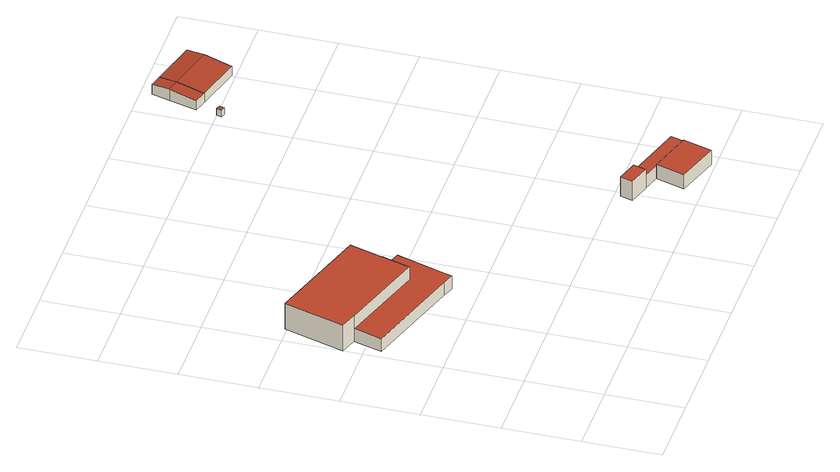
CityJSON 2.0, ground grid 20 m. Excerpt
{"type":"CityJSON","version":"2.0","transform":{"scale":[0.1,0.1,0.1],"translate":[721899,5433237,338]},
"CityObjects":{
"building1":{"type":"Building","attributes":{"Gemeindeschluessel":"09362000","HoeheDach":"345.920","HoeheGrund":"338.420","Methode":"2000","NiedrigsteTraufeDesGebaeudes":"342.220","Geometrietyp2DReferenz":"3000","measuredHeight":7.5,"function":"31001_3020","roofType":"1000","storeysAboveGround":2},"geometry":[{"type":"Solid","lod":"2","boundaries":[[[[0,1,2,3,4,5,6,7]],[[8,9,10,4,3,11]],[[11,3,2,12]],[[13,7,6,14,15,16]],[[12,2,1,17]],[[18,0,7,13]],[[19,20,9,8]],[[5,21,14,6]],[[4,10,21,5]],[[15,14,21,10,9,20,22,23]],[[16,15,23,24]],[[24,23,22,25]],[[25,22,20,19]],[[8,11,12,17,18,13,16,24,25,19]],[[17,1,0,18]]]],"semantics":{"surfaces":[{"type":"RoofSurface","Dachneigung":"90.000","Dachorientierung":"-1.000","Flaeche":"286.412","Z_MAX":"3.800","Z_MAX_ASL":"342.220","Z_MIN":"3.800","Z_MIN_ASL":"342.220"},{"type":"WallSurface","Flaeche":"27.061","Z_MAX":"7.500","Z_MAX_ASL":"345.920","Z_MIN":"0.000","Z_MIN_ASL":"338.420"},{"type":"WallSurface","Flaeche":"46.884","Z_MAX":"3.800","Z_MAX_ASL":"342.220","Z_MIN":"0.000","Z_MIN_ASL":"338.420"},{"type":"WallSurface","Flaeche":"30.155","Z_MAX":"7.500","Z_MAX_ASL":"345.920","Z_MIN":"0.000","Z_MIN_ASL":"338.420"},{"type":"WallSurface","Flaeche":"11.754","Z_MAX":"3.800","Z_MAX_ASL":"342.220","Z_MIN":"0.000","Z_MIN_ASL":"338.420"},{"type":"WallSurface","Flaeche":"103.611","Z_MAX":"3.800","Z_MAX_ASL":"342.220","Z_MIN":"0.000","Z_MIN_ASL":"338.420"},{"type":"WallSurface","Flaeche":"66.611","Z_MAX":"7.500","Z_MAX_ASL":"345.920","Z_MIN":"0.000","Z_MIN_ASL":"338.420"},{"type":"WallSurface","Flaeche":"88.090","Z_MAX":"7.500","Z_MAX_ASL":"345.920","Z_MIN":"3.800","Z_MIN_ASL":"342.220"},{"type":"WallSurface","Flaeche":"28.863","Z_MAX":"7.500","Z_MAX_ASL":"345.920","Z_MIN":"3.800","Z_MIN_ASL":"342.220"},{"type":"RoofSurface","Dachneigung":"90.000","Dachorientierung":"-1.000","Flaeche":"474.088","Z_MAX":"7.500","Z_MAX_ASL":"345.920","Z_MIN":"7.500","Z_MIN_ASL":"345.920"},{"type":"WallSurface","Flaeche":"35.583","Z_MAX":"7.500","Z_MAX_ASL":"345.920","Z_MIN":"0.000","Z_MIN_ASL":"338.420"},{"type":"WallSurface","Flaeche":"123.848","Z_MAX":"7.500","Z_MAX_ASL":"345.920","Z_MIN":"0.000","Z_MIN_ASL":"338.420"},{"type":"WallSurface","Flaeche":"213.013","Z_MAX":"7.500","Z_MAX_ASL":"345.920","Z_MIN":"0.000","Z_MIN_ASL":"338.420"},{"type":"GroundSurface","Flaeche":"760.500","Z_MAX":"0.000","Z_MAX_ASL":"338.420","Z_MIN":"0.000","Z_MIN_ASL":"338.420"},{"type":"WallSurface","Flaeche":"12.740","Z_MAX":"3.800","Z_MAX_ASL":"342.220","Z_MIN":"0.000","Z_MIN_ASL":"338.420"}],"values":[[0,1,2,3,4,5,6,7,8,9,10,11,12,13,14]]}}]},
"building2":{"type":"Building","attributes":{"Gemeindeschluessel":"09362000","HoeheDach":"345.303","HoeheGrund":"339.803","Methode":"1000","NiedrigsteTraufeDesGebaeudes":"345.303","Geometrietyp2DReferenz":"3000","measuredHeight":5.5,"function":"51009_1610","roofType":"1000"},"geometry":[{"type":"Solid","lod":"2","boundaries":[[[[26,27,28,29]],[[30,26,29,31]],[[32,28,27,33]],[[31,29,28,32]],[[32,33,30,31]],[[33,27,26,30]]]],"semantics":{"surfaces":[{"type":"RoofSurface","Dachneigung":"90.000","Dachorientierung":"-1.000","Flaeche":"20.652","Z_MAX":"5.500","Z_MAX_ASL":"345.303","Z_MIN":"5.500","Z_MIN_ASL":"345.303"},{"type":"WallSurface","Flaeche":"32.346","Z_MAX":"5.500","Z_MAX_ASL":"345.303","Z_MIN":"0.000","Z_MIN_ASL":"339.803"},{"type":"WallSurface","Flaeche":"32.479","Z_MAX":"5.500","Z_MAX_ASL":"345.303","Z_MIN":"0.000","Z_MIN_ASL":"339.803"},{"type":"WallSurface","Flaeche":"19.398","Z_MAX":"5.500","Z_MAX_ASL":"345.303","Z_MIN":"0.000","Z_MIN_ASL":"339.803"},{"type":"GroundSurface","Flaeche":"20.652","Z_MAX":"0.000","Z_MAX_ASL":"339.803","Z_MIN":"0.000","Z_MIN_ASL":"339.803"},{"type":"WallSurface","Flaeche":"19.151","Z_MAX":"5.500","Z_MAX_ASL":"345.303","Z_MIN":"0.000","Z_MIN_ASL":"339.803"}],"values":[[0,1,2,3,4,5]]}}]},
"building3":{"type":"Building","attributes":{"Gemeindeschluessel":"09362000","HoeheDach":"343.980","HoeheGrund":"339.880","Methode":"2000","NiedrigsteTraufeDesGebaeudes":"343.980","Geometrietyp2DReferenz":"3000","measuredHeight":4.1,"function":"51009_1610","roofType":"1000"},"geometry":[{"type":"Solid","lod":"2","boundaries":[[[[34,35,36,37]],[[35,38,39,36]],[[40,38,35,34]],[[37,36,39,41]],[[37,41,40,34]],[[41,39,38,40]]]],"semantics":{"surfaces":[{"type":"WallSurface","Flaeche":"49.207","Z_MAX":"4.100","Z_MAX_ASL":"343.980","Z_MIN":"0.000","Z_MIN_ASL":"339.880"},{"type":"RoofSurface","Dachneigung":"90.000","Dachorientierung":"-1.000","Flaeche":"94.929","Z_MAX":"4.100","Z_MAX_ASL":"343.980","Z_MIN":"4.100","Z_MIN_ASL":"343.980"},{"type":"WallSurface","Flaeche":"32.423","Z_MAX":"4.100","Z_MAX_ASL":"343.980","Z_MIN":"0.000","Z_MIN_ASL":"339.880"},{"type":"WallSurface","Flaeche":"32.411","Z_MAX":"4.100","Z_MAX_ASL":"343.980","Z_MIN":"0.000","Z_MIN_ASL":"339.880"},{"type":"GroundSurface","Flaeche":"94.929","Z_MAX":"0.000","Z_MAX_ASL":"339.880","Z_MIN":"0.000","Z_MIN_ASL":"339.880"},{"type":"WallSurface","Flaeche":"49.246","Z_MAX":"4.100","Z_MAX_ASL":"343.980","Z_MIN":"0.000","Z_MIN_ASL":"339.880"}],"values":[[0,1,2,3,4,5]]}}]},
"building4":{"type":"Building","attributes":{"Gemeindeschluessel":"09362000","HoeheDach":"343.551","HoeheGrund":"339.851","Methode":"1000","NiedrigsteTraufeDesGebaeudes":"343.551","Geometrietyp2DReferenz":"3000","measuredHeight":3.7,"function":"51009_1610","roofType":"1000"},"geometry":[{"type":"Solid","lod":"2","boundaries":[[[[40,42,43,41]],[[40,41,44,45,46]],[[47,43,42,48,49]],[[41,43,47,44]],[[44,47,49,45]],[[46,48,42,40]],[[45,49,48,46]]]],"semantics":{"surfaces":[{"type":"WallSurface","Flaeche":"44.442","Z_MAX":"3.700","Z_MAX_ASL":"343.551","Z_MIN":"0.000","Z_MIN_ASL":"339.851"},{"type":"GroundSurface","Flaeche":"58.052","Z_MAX":"0.000","Z_MAX_ASL":"339.851","Z_MIN":"0.000","Z_MIN_ASL":"339.851"},{"type":"RoofSurface","Dachneigung":"90.000","Dachorientierung":"-1.000","Flaeche":"58.052","Z_MAX":"3.700","Z_MAX_ASL":"343.551","Z_MIN":"3.700","Z_MIN_ASL":"343.551"},{"type":"WallSurface","Flaeche":"16.777","Z_MAX":"3.700","Z_MAX_ASL":"343.551","Z_MIN":"0.000","Z_MIN_ASL":"339.851"},{"type":"WallSurface","Flaeche":"13.049","Z_MAX":"3.700","Z_MAX_ASL":"343.551","Z_MIN":"0.000","Z_MIN_ASL":"339.851"},{"type":"WallSurface","Flaeche":"13.038","Z_MAX":"3.700","Z_MAX_ASL":"343.551","Z_MIN":"0.000","Z_MIN_ASL":"339.851"},{"type":"WallSurface","Flaeche":"61.183","Z_MAX":"3.700","Z_MAX_ASL":"343.551","Z_MIN":"0.000","Z_MIN_ASL":"339.851"}],"values":[[0,1,2,3,4,5,6]]}}]},
"building5":{"type":"Building","attributes":{"Gemeindeschluessel":"09362000","HoeheDach":"340.800","HoeheGrund":"338.918","Methode":"9999","NiedrigsteTraufeDesGebaeudes":"340.800","Geometrietyp2DReferenz":"3000","measuredHeight":1.88,"function":"31001_2000","roofType":"9999"},"geometry":[{"type":"Solid","lod":"2","boundaries":[[[[50,51,52,53]],[[50,53,54,55]],[[53,52,56,54]],[[57,56,52,51]],[[54,56,57,55]],[[55,57,51,50]]]],"semantics":{"surfaces":[{"type":"WallSurface","Flaeche":"2.741","Z_MAX":"1.882","Z_MAX_ASL":"340.800","Z_MIN":"0.002","Z_MIN_ASL":"338.920"},{"type":"GroundSurface","Flaeche":"1.822","Z_MAX":"0.002","Z_MAX_ASL":"338.920","Z_MIN":"0.002","Z_MIN_ASL":"338.920"},{"type":"WallSurface","Flaeche":"2.343","Z_MAX":"1.882","Z_MAX_ASL":"340.800","Z_MIN":"0.002","Z_MIN_ASL":"338.920"},{"type":"RoofSurface","Dachneigung":"90.000","Dachorientierung":"-1.000","Flaeche":"1.822","Z_MAX":"1.882","Z_MAX_ASL":"340.800","Z_MIN":"1.882","Z_MIN_ASL":"340.800"},{"type":"WallSurface","Flaeche":"2.735","Z_MAX":"1.882","Z_MAX_ASL":"340.800","Z_MIN":"0.002","Z_MIN_ASL":"338.920"},{"type":"WallSurface","Flaeche":"2.361","Z_MAX":"1.882","Z_MAX_ASL":"340.800","Z_MIN":"0.002","Z_MIN_ASL":"338.920"}],"values":[[0,1,2,3,4,5]]}}]},
"building6":{"type":"Building","attributes":{"Gemeindeschluessel":"09362000","HoeheDach":"342.710","HoeheGrund":"339.492","Methode":"2000","NiedrigsteTraufeDesGebaeudes":"342.069","Geometrietyp2DReferenz":"3000","measuredHeight":3.22,"function":"31001_2000","roofType":"3100"},"geometry":[{"type":"Solid","lod":"2","boundaries":[[[[58,59,60,61]],[[59,58,62,63]],[[63,64,65,66,67,60,59]],[[68,69,70,71]],[[72,73,62,58,61,74,68,71]],[[74,67,66,69,68]],[[73,64,63,62]],[[72,75,65,64,73]],[[61,60,67,74]],[[66,65,75,70,69]],[[71,70,75,72]]]],"semantics":{"surfaces":[{"type":"WallSurface","Flaeche":"9.154","Z_MAX":"2.578","Z_MAX_ASL":"342.070","Z_MIN":"0.000","Z_MIN_ASL":"339.492"},{"type":"WallSurface","Flaeche":"0.451","Z_MAX":"2.592","Z_MAX_ASL":"342.084","Z_MIN":"0.000","Z_MIN_ASL":"339.492"},{"type":"RoofSurface","Dachneigung":"85.201","Dachorientierung":"197.464","Flaeche":"27.081","Z_MAX":"3.218","Z_MAX_ASL":"342.710","Z_MIN":"2.577","Z_MIN_ASL":"342.069"},{"type":"WallSurface","Flaeche":"9.956","Z_MAX":"2.822","Z_MAX_ASL":"342.314","Z_MIN":"0.000","Z_MIN_ASL":"339.492"},{"type":"GroundSurface","Flaeche":"43.940","Z_MAX":"0.000","Z_MAX_ASL":"339.492","Z_MIN":"0.000","Z_MIN_ASL":"339.492"},{"type":"WallSurface","Flaeche":"14.978","Z_MAX":"3.218","Z_MAX_ASL":"342.710","Z_MIN":"0.000","Z_MIN_ASL":"339.492"},{"type":"WallSurface","Flaeche":"21.557","Z_MAX":"3.215","Z_MAX_ASL":"342.707","Z_MIN":"0.000","Z_MIN_ASL":"339.492"},{"type":"WallSurface","Flaeche":"0.561","Z_MAX":"3.218","Z_MAX_ASL":"342.710","Z_MIN":"0.000","Z_MIN_ASL":"339.492"},{"type":"WallSurface","Flaeche":"21.431","Z_MAX":"3.199","Z_MAX_ASL":"342.691","Z_MIN":"0.000","Z_MIN_ASL":"339.492"},{"type":"RoofSurface","Dachneigung":"85.209","Dachorientierung":"17.398","Flaeche":"17.014","Z_MAX":"3.218","Z_MAX_ASL":"342.710","Z_MIN":"2.808","Z_MIN_ASL":"342.300"},{"type":"WallSurface","Flaeche":"14.300","Z_MAX":"3.207","Z_MAX_ASL":"342.699","Z_MIN":"0.000","Z_MIN_ASL":"339.492"}],"values":[[0,1,2,3,4,5,6,7,8,9,10]]}}]},
"building7":{"type":"Building","attributes":{"Gemeindeschluessel":"09362000","HoeheDach":"342.710","HoeheGrund":"339.500","Methode":"2000","NiedrigsteTraufeDesGebaeudes":"342.081","Geometrietyp2DReferenz":"3000","measuredHeight":3.21,"function":"31001_3000","roofType":"3100"},"address":[{"Country":"Germany","Locality":"Regensburg","ThoroughfareName":"Am Pflanzgarten 16"}],"geometry":[{"type":"Solid","lod":"2","boundaries":[[[[64,76,59,77,78,79]],[[58,59,76,80]],[[77,81,82,83,78]],[[72,75,70,71]],[[71,70,84,85]],[[78,83,84,70,75,79]],[[85,84,83,82]],[[81,77,59,58]],[[72,73,64,79,75]],[[64,73,80,76]],[[81,58,80,73,72,71,85,82]]]],"semantics":{"surfaces":[{"type":"RoofSurface","Dachneigung":"85.330","Dachorientierung":"194.805","Flaeche":"99.527","Z_MAX":"3.210","Z_MAX_ASL":"342.710","Z_MIN":"2.581","Z_MIN_ASL":"342.081"},{"type":"WallSurface","Flaeche":"0.457","Z_MAX":"2.597","Z_MAX_ASL":"342.097","Z_MIN":"0.000","Z_MIN_ASL":"339.500"},{"type":"WallSurface","Flaeche":"22.547","Z_MAX":"3.210","Z_MAX_ASL":"342.710","Z_MIN":"0.000","Z_MIN_ASL":"339.500"},{"type":"WallSurface","Flaeche":"14.313","Z_MAX":"3.203","Z_MAX_ASL":"342.703","Z_MIN":"0.000","Z_MIN_ASL":"339.500"},{"type":"WallSurface","Flaeche":"36.247","Z_MAX":"2.814","Z_MAX_ASL":"342.314","Z_MIN":"0.000","Z_MIN_ASL":"339.500"},{"type":"RoofSurface","Dachneigung":"85.328","Dachorientierung":"14.816","Flaeche":"62.683","Z_MAX":"3.210","Z_MAX_ASL":"342.710","Z_MIN":"2.814","Z_MIN_ASL":"342.314"},{"type":"WallSurface","Flaeche":"14.357","Z_MAX":"3.204","Z_MAX_ASL":"342.704","Z_MIN":"0.000","Z_MIN_ASL":"339.500"},{"type":"WallSurface","Flaeche":"33.244","Z_MAX":"2.582","Z_MAX_ASL":"342.082","Z_MIN":"0.000","Z_MIN_ASL":"339.500"},{"type":"WallSurface","Flaeche":"0.538","Z_MAX":"3.210","Z_MAX_ASL":"342.710","Z_MIN":"0.000","Z_MIN_ASL":"339.500"},{"type":"WallSurface","Flaeche":"21.540","Z_MAX":"3.204","Z_MAX_ASL":"342.704","Z_MIN":"0.000","Z_MIN_ASL":"339.500"},{"type":"GroundSurface","Flaeche":"161.676","Z_MAX":"0.000","Z_MAX_ASL":"339.500","Z_MIN":"0.000","Z_MIN_ASL":"339.500"}],"values":[[0,1,2,3,4,5,6,7,8,9,10]]}}]}
},
"vertices":[
[283,479,42],[315,469,42],[324,499,42],[361,617,42],[296,637,42],[273,562,42],[46,634,42],[23,561,42],[295,637,4],[295,637,79],[296,637,79],[361,617,4],[324,499,4],[23,561,4],[46,634,79],[46,635,79],[46,635,4],[315,469,4],[283,479,4],[321,722,4],[321,722,79],[273,562,79],[50,807,79],[1,650,79],[1,650,4],[50,807,4],
[770,181,73],[760,148,73],[816,130,73],[826,164,73],[770,181,18],[826,164,18],[816,130,18],[760,148,18],
[951,7,19],[951,7,60],[836,42,60],[836,42,19],[974,82,60],[859,117,60],[974,82,19],[859,117,19],
[974,82,56],[859,117,56],[816,130,19],[826,164,19],[985,116,19],[816,130,56],[985,116,56],[826,164,56],
[830,1186,9],[830,1186,28],[834,1200,28],[834,1200,9],[846,1196,9],[842,1182,9],[846,1196,28],[842,1182,28],
[868,1239,15],[868,1239,41],[834,1249,41],[834,1249,15],[869,1240,15],[869,1240,41],[887,1312,47],[887,1313,47],[854,1323,47],[853,1321,47],[866,1369,15],[866,1369,43],[900,1360,43],[900,1360,15],[888,1314,15],[887,1312,15],[853,1321,15],[888,1314,47],
[868,1240,41],[992,1206,41],[1012,1280,47],[888,1313,47],[868,1240,15],[992,1206,15],[1013,1281,15],[1013,1281,47],[1025,1327,43],[1025,1327,15]
]}
